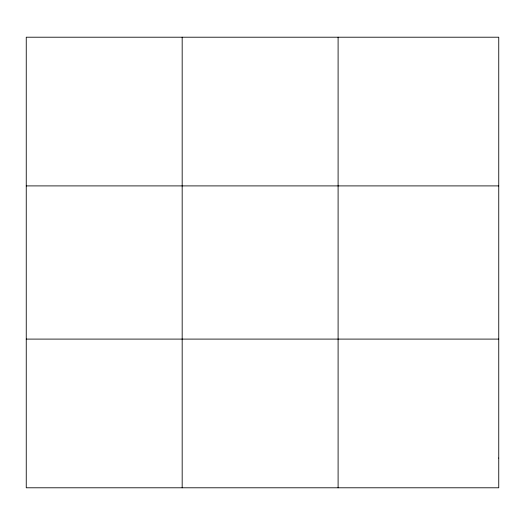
<?xml version="1.0" encoding="UTF-8"?>
<svg xmlns="http://www.w3.org/2000/svg" width="525" height="525" viewBox="0 0 525 525"><rect width="100%" height="100%" fill="white"/><g stroke="black" fill="none" stroke-linecap="round" stroke-linejoin="round"><path stroke-width="0.79" d="M182.175 37.209L182.175 487.791M338.1 37.209L338.1 487.791M26.25 185.902L498.75 185.902M26.25 339.098L498.75 339.098M498.75 458.049L498.75 487.791L26.25 487.791L26.25 37.209L498.75 37.209L498.75 458.049"/></g></svg>
